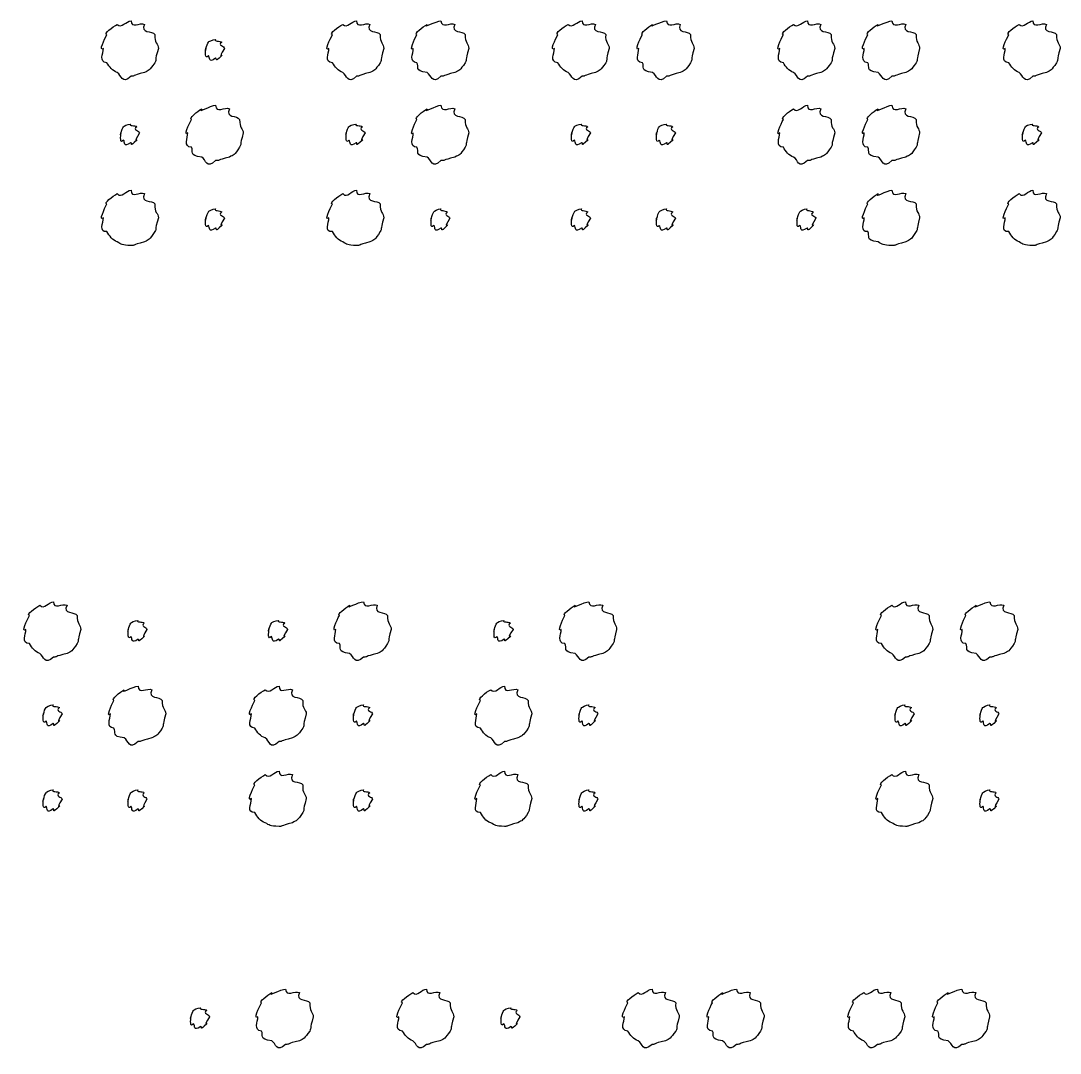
# Model space of a CAD drawing. Header units: millimetres. Extents: x 32 to 178, y 41 to 266.
# Drawn here: x 82.16 to 94.98, y 253.46 to 266.21 of the extents above; entities that cross this region are included whole.
import ezdxf

# ---------------------------------------------------------------- set-up
doc = ezdxf.new("R2010")
doc.units = ezdxf.units.MM
doc.layers.get('0').update_dxf_attribs({"linetype": 'CONTINUOUS'})

msp = doc.modelspace()

# ---------------------------------------------------------------- linework, layer by layer
at = {"color": 0}
for p, q in [((83.5187, 266.207), (83.5187, 266.207)), ((86.3011, 266.207), (86.3011, 266.207)), ((87.3428, 266.207), (87.3428, 266.207)), ((89.0834, 266.207), (89.0834, 266.207)), ((90.1252, 266.207), (90.1252, 266.207)), ((91.8655, 266.207), (91.8655, 266.207)), ((92.9072, 266.207), (92.9072, 266.207)), ((94.6478, 266.207), (94.6478, 266.207)), ((84.5605, 265.975), (84.5605, 265.975)), ((84.5605, 265.165), (84.5605, 265.165)), ((87.3428, 265.165), (87.3428, 265.165)), ((91.8655, 265.165), (91.8655, 265.165)), ((92.9072, 265.165), (92.9072, 265.165)), ((83.5131, 264.933), (83.5131, 264.933)), ((86.2954, 264.933), (86.2954, 264.933)), ((89.0778, 264.933), (89.0778, 264.933)), ((90.1252, 264.933), (90.1252, 264.933)), ((94.6422, 264.933), (94.6422, 264.933)), ((83.5187, 264.118), (83.5187, 264.118)), ((86.3011, 264.118), (86.3011, 264.118)), ((92.9072, 264.118), (92.9072, 264.118)), ((94.6478, 264.118), (94.6478, 264.118)), ((84.5605, 263.886), (84.5605, 263.886)), ((87.3428, 263.886), (87.3428, 263.886)), ((89.0778, 263.886), (89.0778, 263.886)), ((90.1252, 263.886), (90.1252, 263.886)), ((91.8602, 263.886), (91.8602, 263.886)), ((82.5623, 259.037), (82.5623, 259.037)), ((86.3865, 259.037), (86.3865, 259.037)), ((89.1688, 259.037), (89.1688, 259.037)), ((93.0755, 259.037), (93.0755, 259.037)), ((94.1172, 259.037), (94.1172, 259.037)), ((83.6041, 258.805), (83.6041, 258.805)), ((85.3391, 258.805), (85.3391, 258.805)), ((88.1214, 258.805), (88.1214, 258.805)), ((83.6041, 257.995), (83.6041, 257.995)), ((85.3447, 257.995), (85.3447, 257.995)), ((88.1271, 257.995), (88.1271, 257.995)), ((82.5571, 257.763), (82.5571, 257.763)), ((86.3865, 257.763), (86.3865, 257.763)), ((89.1688, 257.763), (89.1688, 257.763)), ((93.0698, 257.763), (93.0698, 257.763)), ((94.1172, 257.763), (94.1172, 257.763)), ((85.3447, 256.947), (85.3447, 256.947)), ((88.1271, 256.947), (88.1271, 256.947)), ((93.0755, 256.947), (93.0755, 256.947)), ((82.5571, 256.716), (82.5571, 256.716)), ((83.6041, 256.716), (83.6041, 256.716)), ((86.3865, 256.716), (86.3865, 256.716)), ((89.1688, 256.716), (89.1688, 256.716)), ((94.1172, 256.716), (94.1172, 256.716)), ((85.4244, 254.256), (85.4244, 254.256)), ((87.165, 254.256), (87.165, 254.256)), ((89.9474, 254.256), (89.9474, 254.256)), ((90.9891, 254.256), (90.9891, 254.256)), ((92.7294, 254.256), (92.7294, 254.256)), ((93.7715, 254.256), (93.7715, 254.256)), ((84.3774, 254.025), (84.3774, 254.025)), ((88.2068, 254.025), (88.2068, 254.025))]:
    msp.add_line(p, q, dxfattribs=at)
for points in [[(83.221, 266.036), (83.173, 266.047), (83.2926, 266.132), (83.348, 266.163)], [(83.348, 266.163), (83.4002, 266.105), (83.4595, 266.207), (83.5187, 266.207)], [(83.5187, 266.207), (83.5145, 266.105), (83.6291, 266.192), (83.6842, 266.163)], [(83.6842, 266.163), (83.6249, 266.047), (83.7805, 266.091), (83.8108, 266.036)], [(86.0033, 266.036), (85.955, 266.047), (86.075, 266.132), (86.13, 266.163)], [(86.13, 266.163), (86.1826, 266.105), (86.2418, 266.207), (86.3011, 266.207)], [(86.3011, 266.207), (86.2969, 266.105), (86.4112, 266.192), (86.4665, 266.163)], [(86.4665, 266.163), (86.4073, 266.047), (86.5628, 266.091), (86.5932, 266.036)], [(87.0451, 266.036), (87.0066, 266.047), (87.1195, 266.132), (87.1721, 266.163)], [(87.1721, 266.163), (87.1128, 266.105), (87.2836, 266.207), (87.3428, 266.207)], [(87.3428, 266.207), (87.3485, 266.105), (87.4586, 266.192), (87.5136, 266.163)], [(87.5136, 266.163), (87.4586, 266.047), (87.6102, 266.091), (87.6406, 266.036)], [(88.7857, 266.036), (88.7374, 266.047), (88.8573, 266.132), (88.9123, 266.163)], [(88.9123, 266.163), (88.9649, 266.105), (89.0242, 266.207), (89.0834, 266.207)], [(89.0834, 266.207), (89.0792, 266.105), (89.1935, 266.192), (89.2485, 266.163)], [(89.2485, 266.163), (89.1893, 266.047), (89.3452, 266.091), (89.3755, 266.036)], [(89.8275, 266.036), (89.789, 266.047), (89.9019, 266.132), (89.9541, 266.163)], [(89.9541, 266.163), (89.8948, 266.105), (90.0659, 266.207), (90.1252, 266.207)], [(90.1252, 266.207), (90.1305, 266.105), (90.2409, 266.192), (90.2959, 266.163)], [(90.2959, 266.163), (90.2409, 266.047), (90.3923, 266.091), (90.4226, 266.036)], [(91.5681, 266.036), (91.5197, 266.047), (91.6397, 266.132), (91.6947, 266.163)], [(91.6947, 266.163), (91.7469, 266.105), (91.8062, 266.207), (91.8655, 266.207)], [(91.8655, 266.207), (91.8616, 266.105), (91.9759, 266.192), (92.0309, 266.163)], [(92.0309, 266.163), (91.9716, 266.047), (92.1272, 266.091), (92.1576, 266.036)], [(92.6098, 266.036), (92.571, 266.047), (92.6842, 266.132), (92.7365, 266.163)], [(92.7365, 266.163), (92.6772, 266.105), (92.8479, 266.207), (92.9072, 266.207)], [(92.9072, 266.207), (92.9128, 266.105), (93.0233, 266.192), (93.0783, 266.163)], [(93.0783, 266.163), (93.0233, 266.047), (93.1746, 266.091), (93.2049, 266.036)], [(94.3501, 266.036), (94.3021, 266.047), (94.4217, 266.132), (94.4771, 266.163)], [(94.4771, 266.163), (94.5293, 266.105), (94.5885, 266.207), (94.6478, 266.207)], [(94.6478, 266.207), (94.6436, 266.105), (94.7579, 266.192), (94.8133, 266.163)], [(94.8133, 266.163), (94.754, 266.047), (94.9096, 266.091), (94.9399, 266.036)], [(83.1769, 265.865), (83.1137, 265.818), (83.1906, 265.981), (83.221, 266.036)], [(83.8108, 266.036), (83.8013, 265.937), (83.8549, 265.923), (83.8549, 265.865)], [(85.9592, 265.865), (85.8957, 265.818), (85.973, 265.981), (86.0033, 266.036)], [(86.5932, 266.036), (86.5837, 265.937), (86.6373, 265.923), (86.6373, 265.865)], [(87.001, 265.865), (86.9431, 265.818), (87.0148, 265.981), (87.0451, 266.036)], [(87.6406, 266.036), (87.6349, 265.937), (87.6847, 265.923), (87.6847, 265.865)], [(88.7416, 265.865), (88.6781, 265.818), (88.7554, 265.981), (88.7857, 266.036)], [(89.3755, 266.036), (89.3657, 265.937), (89.4196, 265.923), (89.4196, 265.865)], [(89.7834, 265.865), (89.7255, 265.818), (89.7971, 265.981), (89.8275, 266.036)], [(90.4226, 266.036), (90.4173, 265.937), (90.4667, 265.923), (90.4667, 265.865)], [(91.524, 265.865), (91.4605, 265.818), (91.5377, 265.981), (91.5681, 266.036)], [(92.1576, 266.036), (92.148, 265.937), (92.2017, 265.923), (92.2017, 265.865)], [(92.5657, 265.865), (92.5079, 265.818), (92.5795, 265.981), (92.6098, 266.036)], [(93.2049, 266.036), (93.1997, 265.937), (93.249, 265.923), (93.249, 265.865)], [(94.306, 265.865), (94.2428, 265.818), (94.3197, 265.981), (94.3501, 266.036)], [(94.9399, 266.036), (94.9304, 265.937), (94.984, 265.923), (94.984, 265.865)], [(84.4391, 265.865), (84.4254, 265.789), (84.4504, 265.92), (84.4723, 265.942)], [(84.4723, 265.942), (84.4695, 265.95), (84.5234, 265.975), (84.5605, 265.975)], [(84.5605, 265.975), (84.5358, 265.95), (84.6155, 265.964), (84.6377, 265.942)], [(84.6377, 265.942), (84.5799, 265.906), (84.6709, 265.894), (84.6709, 265.865)], [(83.221, 265.689), (83.1137, 265.697), (83.1769, 265.801), (83.1769, 265.865)], [(83.8549, 265.865), (83.8013, 265.697), (83.8398, 265.744), (83.8108, 265.689)], [(84.4723, 265.777), (84.4254, 265.723), (84.4391, 265.828), (84.4391, 265.865)], [(84.5605, 265.744), (84.4695, 265.679), (84.4945, 265.755), (84.4723, 265.777)], [(84.6377, 265.777), (84.5358, 265.679), (84.5894, 265.744), (84.5605, 265.744)], [(84.6709, 265.865), (84.5799, 265.723), (84.6596, 265.799), (84.6377, 265.777)], [(86.0033, 265.689), (85.8957, 265.697), (85.9592, 265.801), (85.9592, 265.865)], [(86.6373, 265.865), (86.5837, 265.697), (86.6221, 265.744), (86.5932, 265.689)], [(87.0451, 265.689), (86.9431, 265.697), (87.001, 265.801), (87.001, 265.865)], [(87.6847, 265.865), (87.6349, 265.697), (87.6695, 265.744), (87.6406, 265.689)], [(88.7857, 265.689), (88.6781, 265.697), (88.7416, 265.801), (88.7416, 265.865)], [(89.4196, 265.865), (89.3657, 265.697), (89.4045, 265.744), (89.3755, 265.689)], [(89.8275, 265.689), (89.7255, 265.697), (89.7834, 265.801), (89.7834, 265.865)], [(90.4667, 265.865), (90.4173, 265.697), (90.4515, 265.744), (90.4226, 265.689)], [(91.5681, 265.689), (91.4605, 265.697), (91.524, 265.801), (91.524, 265.865)], [(92.2017, 265.865), (92.148, 265.697), (92.1865, 265.744), (92.1576, 265.689)], [(92.6098, 265.689), (92.5079, 265.697), (92.5657, 265.801), (92.5657, 265.865)], [(93.249, 265.865), (93.1997, 265.697), (93.2339, 265.744), (93.2049, 265.689)], [(94.3501, 265.689), (94.2428, 265.697), (94.306, 265.801), (94.306, 265.865)], [(94.984, 265.865), (94.9304, 265.697), (94.9688, 265.744), (94.9399, 265.689)], [(83.348, 265.567), (83.2901, 265.591), (83.2499, 265.636), (83.221, 265.689)], [(83.8108, 265.689), (83.742, 265.591), (83.7392, 265.596), (83.6842, 265.567)], [(86.13, 265.567), (86.0721, 265.591), (86.0323, 265.636), (86.0033, 265.689)], [(86.5932, 265.689), (86.5244, 265.591), (86.5216, 265.596), (86.4665, 265.567)], [(87.1721, 265.567), (87.0066, 265.591), (87.0783, 265.636), (87.0451, 265.689)], [(87.6406, 265.689), (87.5757, 265.591), (87.569, 265.596), (87.5136, 265.567)], [(88.9123, 265.567), (88.8545, 265.591), (88.8146, 265.636), (88.7857, 265.689)], [(89.3755, 265.689), (89.3064, 265.591), (89.3039, 265.596), (89.2485, 265.567)], [(89.9541, 265.567), (89.789, 265.591), (89.8606, 265.636), (89.8275, 265.689)], [(90.4226, 265.689), (90.358, 265.591), (90.351, 265.596), (90.2959, 265.567)], [(91.6947, 265.567), (91.6368, 265.591), (91.597, 265.636), (91.5681, 265.689)], [(92.1576, 265.689), (92.0888, 265.591), (92.0859, 265.596), (92.0309, 265.567)], [(92.7365, 265.567), (92.571, 265.591), (92.6426, 265.636), (92.6098, 265.689)], [(93.2049, 265.689), (93.1404, 265.591), (93.1333, 265.596), (93.0783, 265.567)], [(94.4771, 265.567), (94.4192, 265.591), (94.379, 265.636), (94.3501, 265.689)], [(94.9399, 265.689), (94.8711, 265.591), (94.8683, 265.596), (94.8133, 265.567)], [(83.5187, 265.523), (83.4002, 265.414), (83.403, 265.537), (83.348, 265.567)], [(83.6842, 265.567), (83.5145, 265.532), (83.5738, 265.523), (83.5187, 265.523)], [(86.3011, 265.523), (86.1826, 265.414), (86.1854, 265.537), (86.13, 265.567)], [(86.4665, 265.567), (86.2969, 265.532), (86.3561, 265.523), (86.3011, 265.523)], [(87.3428, 265.523), (87.23, 265.414), (87.2271, 265.537), (87.1721, 265.567)], [(87.5136, 265.567), (87.3485, 265.532), (87.4007, 265.523), (87.3428, 265.523)], [(89.0834, 265.523), (88.9649, 265.414), (88.9674, 265.537), (88.9123, 265.567)], [(89.2485, 265.567), (89.0792, 265.532), (89.1385, 265.523), (89.0834, 265.523)], [(90.1252, 265.523), (90.012, 265.414), (90.0095, 265.537), (89.9541, 265.567)], [(90.2959, 265.567), (90.1305, 265.532), (90.1831, 265.523), (90.1252, 265.523)], [(91.8655, 265.523), (91.7469, 265.414), (91.7497, 265.537), (91.6947, 265.567)], [(92.0309, 265.567), (91.8616, 265.532), (91.9208, 265.523), (91.8655, 265.523)], [(92.9072, 265.523), (92.7943, 265.414), (92.7915, 265.537), (92.7365, 265.567)], [(93.0783, 265.567), (92.9128, 265.532), (92.9651, 265.523), (92.9072, 265.523)], [(94.6478, 265.523), (94.5293, 265.414), (94.5321, 265.537), (94.4771, 265.567)], [(94.8133, 265.567), (94.6436, 265.532), (94.7028, 265.523), (94.6478, 265.523)], [(84.3897, 265.121), (84.3305, 265.057), (84.5012, 265.165), (84.5605, 265.165)], [(84.5605, 265.165), (84.5661, 265.057), (84.6762, 265.15), (84.7316, 265.121)], [(87.1721, 265.121), (87.1128, 265.057), (87.2836, 265.165), (87.3428, 265.165)], [(87.3428, 265.165), (87.3485, 265.057), (87.4586, 265.15), (87.5136, 265.121)], [(91.6947, 265.121), (91.7469, 265.057), (91.8062, 265.165), (91.8655, 265.165)], [(91.8655, 265.165), (91.8616, 265.057), (91.9759, 265.15), (92.0309, 265.121)], [(92.7365, 265.121), (92.6772, 265.057), (92.8479, 265.165), (92.9072, 265.165)], [(92.9072, 265.165), (92.9128, 265.057), (93.0233, 265.15), (93.0783, 265.121)], [(84.2627, 264.988), (84.2243, 265), (84.3372, 265.091), (84.3897, 265.121)], [(84.7316, 265.121), (84.6762, 265), (84.8279, 265.047), (84.8582, 264.988)], [(87.0451, 264.988), (87.0066, 265), (87.1195, 265.091), (87.1721, 265.121)], [(87.5136, 265.121), (87.4586, 265), (87.6102, 265.047), (87.6406, 264.988)], [(91.5681, 264.988), (91.5197, 265), (91.6397, 265.091), (91.6947, 265.121)], [(92.0309, 265.121), (91.9716, 265), (92.1272, 265.047), (92.1576, 264.988)], [(92.6098, 264.988), (92.571, 265), (92.6842, 265.091), (92.7365, 265.121)], [(93.0783, 265.121), (93.0233, 265), (93.1746, 265.047), (93.2049, 264.988)], [(83.3921, 264.823), (83.3755, 264.742), (83.403, 264.878), (83.4249, 264.9)], [(83.4249, 264.9), (83.4196, 264.903), (83.476, 264.933), (83.5131, 264.933)], [(83.5131, 264.933), (83.4856, 264.903), (83.5685, 264.922), (83.5903, 264.9)], [(83.5903, 264.9), (83.5297, 264.859), (83.6235, 264.852), (83.6235, 264.823)], [(84.2186, 264.823), (84.1608, 264.768), (84.2328, 264.933), (84.2627, 264.988)], [(84.8582, 264.988), (84.8526, 264.885), (84.9023, 264.878), (84.9023, 264.823)], [(86.1741, 264.823), (86.1579, 264.742), (86.1854, 264.878), (86.2072, 264.9)], [(86.2072, 264.9), (86.202, 264.903), (86.2584, 264.933), (86.2954, 264.933)], [(86.2954, 264.933), (86.2679, 264.903), (86.3505, 264.922), (86.3727, 264.9)], [(86.3727, 264.9), (86.312, 264.859), (86.4059, 264.852), (86.4059, 264.823)], [(87.001, 264.823), (86.9431, 264.768), (87.0148, 264.933), (87.0451, 264.988)], [(87.6406, 264.988), (87.6349, 264.885), (87.6847, 264.878), (87.6847, 264.823)], [(88.9564, 264.823), (88.9399, 264.742), (88.9674, 264.878), (88.9896, 264.9)], [(88.9896, 264.9), (88.984, 264.903), (89.0404, 264.933), (89.0778, 264.933)], [(89.0778, 264.933), (89.0503, 264.903), (89.1328, 264.922), (89.1551, 264.9)], [(89.1551, 264.9), (89.0944, 264.859), (89.1879, 264.852), (89.1879, 264.823)], [(90.0038, 264.823), (89.9901, 264.742), (90.0148, 264.878), (90.037, 264.9)], [(90.037, 264.9), (90.0342, 264.903), (90.0878, 264.933), (90.1252, 264.933)], [(90.1252, 264.933), (90.1001, 264.903), (90.1802, 264.922), (90.2021, 264.9)], [(90.2021, 264.9), (90.1442, 264.859), (90.2353, 264.852), (90.2353, 264.823)], [(91.524, 264.823), (91.4605, 264.768), (91.5377, 264.933), (91.5681, 264.988)], [(92.1576, 264.988), (92.148, 264.885), (92.2017, 264.878), (92.2017, 264.823)], [(92.5657, 264.823), (92.5079, 264.768), (92.5795, 264.933), (92.6098, 264.988)], [(93.2049, 264.988), (93.1997, 264.885), (93.249, 264.878), (93.249, 264.823)], [(94.5212, 264.823), (94.5046, 264.742), (94.5321, 264.878), (94.554, 264.9)], [(94.554, 264.9), (94.5487, 264.903), (94.6051, 264.933), (94.6422, 264.933)], [(94.6422, 264.933), (94.6146, 264.903), (94.6975, 264.922), (94.7194, 264.9)], [(94.7194, 264.9), (94.6587, 264.859), (94.7526, 264.852), (94.7526, 264.823)], [(83.4249, 264.735), (83.3755, 264.676), (83.3921, 264.786), (83.3921, 264.823)], [(83.6235, 264.823), (83.5297, 264.676), (83.6126, 264.757), (83.5903, 264.735)], [(84.2627, 264.647), (84.1608, 264.65), (84.2186, 264.76), (84.2186, 264.823)], [(84.9023, 264.823), (84.8526, 264.65), (84.8872, 264.702), (84.8582, 264.647)], [(86.2072, 264.735), (86.1579, 264.676), (86.1741, 264.786), (86.1741, 264.823)], [(86.4059, 264.823), (86.312, 264.676), (86.3946, 264.757), (86.3727, 264.735)], [(87.0451, 264.647), (86.9431, 264.65), (87.001, 264.76), (87.001, 264.823)], [(87.6847, 264.823), (87.6349, 264.65), (87.6695, 264.702), (87.6406, 264.647)], [(88.9896, 264.735), (88.9399, 264.676), (88.9564, 264.786), (88.9564, 264.823)], [(89.1879, 264.823), (89.0944, 264.676), (89.1769, 264.757), (89.1551, 264.735)], [(90.037, 264.735), (89.9901, 264.676), (90.0038, 264.786), (90.0038, 264.823)], [(90.2353, 264.823), (90.1442, 264.676), (90.2243, 264.757), (90.2021, 264.735)], [(91.5681, 264.647), (91.4605, 264.65), (91.524, 264.76), (91.524, 264.823)], [(92.2017, 264.823), (92.148, 264.65), (92.1865, 264.702), (92.1576, 264.647)], [(92.6098, 264.647), (92.5079, 264.65), (92.5657, 264.76), (92.5657, 264.823)], [(93.249, 264.823), (93.1997, 264.65), (93.2339, 264.702), (93.2049, 264.647)], [(94.554, 264.735), (94.5046, 264.676), (94.5212, 264.786), (94.5212, 264.823)], [(94.7526, 264.823), (94.6587, 264.676), (94.7416, 264.757), (94.7194, 264.735)], [(83.5131, 264.702), (83.4196, 264.632), (83.4471, 264.713), (83.4249, 264.735)], [(83.5903, 264.735), (83.4856, 264.632), (83.5424, 264.702), (83.5131, 264.702)], [(84.3897, 264.525), (84.2243, 264.543), (84.2959, 264.594), (84.2627, 264.647)], [(84.8582, 264.647), (84.7933, 264.543), (84.7866, 264.554), (84.7316, 264.525)], [(86.2954, 264.702), (86.202, 264.632), (86.2295, 264.713), (86.2072, 264.735)], [(86.3727, 264.735), (86.2679, 264.632), (86.3244, 264.702), (86.2954, 264.702)], [(87.1721, 264.525), (87.0066, 264.543), (87.0783, 264.594), (87.0451, 264.647)], [(87.6406, 264.647), (87.5757, 264.543), (87.569, 264.554), (87.5136, 264.525)], [(89.0778, 264.702), (88.984, 264.632), (89.0115, 264.713), (88.9896, 264.735)], [(89.1551, 264.735), (89.0503, 264.632), (89.1067, 264.702), (89.0778, 264.702)], [(90.1252, 264.702), (90.0342, 264.632), (90.0589, 264.713), (90.037, 264.735)], [(90.2021, 264.735), (90.1001, 264.632), (90.1541, 264.702), (90.1252, 264.702)], [(91.6947, 264.525), (91.6368, 264.543), (91.597, 264.594), (91.5681, 264.647)], [(92.1576, 264.647), (92.0888, 264.543), (92.0859, 264.554), (92.0309, 264.525)], [(92.7365, 264.525), (92.571, 264.543), (92.6426, 264.594), (92.6098, 264.647)], [(93.2049, 264.647), (93.1404, 264.543), (93.1333, 264.554), (93.0783, 264.525)], [(94.6422, 264.702), (94.5487, 264.632), (94.5762, 264.713), (94.554, 264.735)], [(94.7194, 264.735), (94.6146, 264.632), (94.6711, 264.702), (94.6422, 264.702)], [(84.5605, 264.481), (84.4476, 264.367), (84.4448, 264.495), (84.3897, 264.525)], [(84.7316, 264.525), (84.5661, 264.484), (84.6183, 264.481), (84.5605, 264.481)], [(87.3428, 264.481), (87.23, 264.367), (87.2271, 264.495), (87.1721, 264.525)], [(87.5136, 264.525), (87.3485, 264.484), (87.4007, 264.481), (87.3428, 264.481)], [(91.8655, 264.481), (91.7469, 264.367), (91.7497, 264.495), (91.6947, 264.525)], [(92.0309, 264.525), (91.8616, 264.484), (91.9208, 264.481), (91.8655, 264.481)], [(92.9072, 264.481), (92.7943, 264.367), (92.7915, 264.495), (92.7365, 264.525)], [(93.0783, 264.525), (92.9128, 264.484), (92.9651, 264.481), (92.9072, 264.481)], [(83.348, 264.074), (83.4002, 264.007), (83.4595, 264.118), (83.5187, 264.118)], [(83.5187, 264.118), (83.5145, 264.007), (83.6291, 264.103), (83.6842, 264.074)], [(86.13, 264.074), (86.1826, 264.007), (86.2418, 264.118), (86.3011, 264.118)], [(86.3011, 264.118), (86.2969, 264.007), (86.4112, 264.103), (86.4665, 264.074)], [(92.7365, 264.074), (92.6772, 264.007), (92.8479, 264.118), (92.9072, 264.118)], [(92.9072, 264.118), (92.9128, 264.007), (93.0233, 264.103), (93.0783, 264.074)], [(94.4771, 264.074), (94.5293, 264.007), (94.5885, 264.118), (94.6478, 264.118)], [(94.6478, 264.118), (94.6436, 264.007), (94.7579, 264.103), (94.8133, 264.074)], [(83.221, 263.947), (83.173, 263.948), (83.2926, 264.043), (83.348, 264.074)], [(83.6842, 264.074), (83.6249, 263.948), (83.7805, 264.002), (83.8108, 263.947)], [(86.0033, 263.947), (85.955, 263.948), (86.075, 264.043), (86.13, 264.074)], [(86.4665, 264.074), (86.4073, 263.948), (86.5628, 264.002), (86.5932, 263.947)], [(92.6098, 263.947), (92.571, 263.948), (92.6842, 264.043), (92.7365, 264.074)], [(93.0783, 264.074), (93.0233, 263.948), (93.1746, 264.002), (93.2049, 263.947)], [(94.3501, 263.947), (94.3021, 263.948), (94.4217, 264.043), (94.4771, 264.074)], [(94.8133, 264.074), (94.754, 263.948), (94.9096, 264.002), (94.9399, 263.947)], [(83.1769, 263.776), (83.1137, 263.721), (83.1906, 263.892), (83.221, 263.947)], [(83.8108, 263.947), (83.8013, 263.838), (83.8549, 263.834), (83.8549, 263.776)], [(84.4391, 263.77), (84.4254, 263.688), (84.4504, 263.826), (84.4723, 263.847)], [(84.4723, 263.847), (84.4695, 263.853), (84.5234, 263.886), (84.5605, 263.886)], [(84.5605, 263.886), (84.5358, 263.853), (84.6155, 263.872), (84.6377, 263.847)], [(84.6377, 263.847), (84.5799, 263.805), (84.6709, 263.799), (84.6709, 263.77)], [(85.9592, 263.776), (85.8957, 263.721), (85.973, 263.892), (86.0033, 263.947)], [(86.5932, 263.947), (86.5837, 263.838), (86.6373, 263.834), (86.6373, 263.776)], [(87.2215, 263.77), (87.2077, 263.688), (87.2324, 263.826), (87.2546, 263.847)], [(87.2546, 263.847), (87.2518, 263.853), (87.3054, 263.886), (87.3428, 263.886)], [(87.3428, 263.886), (87.3181, 263.853), (87.3979, 263.872), (87.4201, 263.847)], [(87.4201, 263.847), (87.3622, 263.805), (87.4529, 263.799), (87.4529, 263.77)], [(88.9564, 263.77), (88.9399, 263.688), (88.9674, 263.826), (88.9896, 263.847)], [(88.9896, 263.847), (88.984, 263.853), (89.0404, 263.886), (89.0778, 263.886)], [(89.0778, 263.886), (89.0503, 263.853), (89.1328, 263.872), (89.1551, 263.847)], [(89.1551, 263.847), (89.0944, 263.805), (89.1879, 263.799), (89.1879, 263.77)], [(90.0038, 263.77), (89.9901, 263.688), (90.0148, 263.826), (90.037, 263.847)], [(90.037, 263.847), (90.0342, 263.853), (90.0878, 263.886), (90.1252, 263.886)], [(90.1252, 263.886), (90.1001, 263.853), (90.1802, 263.872), (90.2021, 263.847)], [(90.2021, 263.847), (90.1442, 263.805), (90.2353, 263.799), (90.2353, 263.77)], [(91.7388, 263.77), (91.7222, 263.688), (91.7497, 263.826), (91.772, 263.847)], [(91.772, 263.847), (91.7663, 263.853), (91.8228, 263.886), (91.8602, 263.886)], [(91.8602, 263.886), (91.8326, 263.853), (91.9152, 263.872), (91.9371, 263.847)], [(91.9371, 263.847), (91.8767, 263.805), (91.9702, 263.799), (91.9702, 263.77)], [(92.5657, 263.776), (92.5079, 263.721), (92.5795, 263.892), (92.6098, 263.947)], [(93.2049, 263.947), (93.1997, 263.838), (93.249, 263.834), (93.249, 263.776)], [(94.306, 263.776), (94.2428, 263.721), (94.3197, 263.892), (94.3501, 263.947)], [(94.9399, 263.947), (94.9304, 263.838), (94.984, 263.834), (94.984, 263.776)], [(83.221, 263.605), (83.1137, 263.599), (83.1769, 263.712), (83.1769, 263.776)], [(83.8549, 263.776), (83.8013, 263.599), (83.8398, 263.656), (83.8108, 263.605)], [(84.4723, 263.682), (84.4254, 263.624), (84.4391, 263.737), (84.4391, 263.77)], [(84.6709, 263.77), (84.5799, 263.624), (84.6596, 263.707), (84.6377, 263.682)], [(86.0033, 263.605), (85.8957, 263.599), (85.9592, 263.712), (85.9592, 263.776)], [(86.6373, 263.776), (86.5837, 263.599), (86.6221, 263.656), (86.5932, 263.605)], [(87.2546, 263.682), (87.2077, 263.624), (87.2215, 263.737), (87.2215, 263.77)], [(87.4529, 263.77), (87.3622, 263.624), (87.442, 263.707), (87.4201, 263.682)], [(88.9896, 263.682), (88.9399, 263.624), (88.9564, 263.737), (88.9564, 263.77)], [(89.1879, 263.77), (89.0944, 263.624), (89.1769, 263.707), (89.1551, 263.682)], [(90.037, 263.682), (89.9901, 263.624), (90.0038, 263.737), (90.0038, 263.77)], [(90.2353, 263.77), (90.1442, 263.624), (90.2243, 263.707), (90.2021, 263.682)], [(91.772, 263.682), (91.7222, 263.624), (91.7388, 263.737), (91.7388, 263.77)], [(91.9702, 263.77), (91.8767, 263.624), (91.9593, 263.707), (91.9371, 263.682)], [(92.6098, 263.605), (92.5079, 263.599), (92.5657, 263.712), (92.5657, 263.776)], [(93.249, 263.776), (93.1997, 263.599), (93.2339, 263.656), (93.2049, 263.605)], [(94.3501, 263.605), (94.2428, 263.599), (94.306, 263.712), (94.306, 263.776)], [(94.984, 263.776), (94.9304, 263.599), (94.9688, 263.656), (94.9399, 263.605)], [(83.348, 263.478), (83.2901, 263.496), (83.2499, 263.553), (83.221, 263.605)], [(83.8108, 263.605), (83.742, 263.496), (83.7392, 263.511), (83.6842, 263.478)], [(84.5605, 263.649), (84.4695, 263.577), (84.4945, 263.66), (84.4723, 263.682)], [(84.6377, 263.682), (84.5358, 263.577), (84.5894, 263.649), (84.5605, 263.649)], [(86.13, 263.478), (86.0721, 263.496), (86.0323, 263.553), (86.0033, 263.605)], [(86.5932, 263.605), (86.5244, 263.496), (86.5216, 263.511), (86.4665, 263.478)], [(87.3428, 263.649), (87.2518, 263.577), (87.2765, 263.66), (87.2546, 263.682)], [(87.4201, 263.682), (87.3181, 263.577), (87.3718, 263.649), (87.3428, 263.649)], [(89.0778, 263.649), (88.984, 263.577), (89.0115, 263.66), (88.9896, 263.682)], [(89.1551, 263.682), (89.0503, 263.577), (89.1067, 263.649), (89.0778, 263.649)], [(90.1252, 263.649), (90.0342, 263.577), (90.0589, 263.66), (90.037, 263.682)], [(90.2021, 263.682), (90.1001, 263.577), (90.1541, 263.649), (90.1252, 263.649)], [(91.8602, 263.649), (91.7663, 263.577), (91.7938, 263.66), (91.772, 263.682)], [(91.9371, 263.682), (91.8326, 263.577), (91.8891, 263.649), (91.8602, 263.649)], [(92.7365, 263.478), (92.571, 263.496), (92.6426, 263.553), (92.6098, 263.605)], [(93.2049, 263.605), (93.1404, 263.496), (93.1333, 263.511), (93.0783, 263.478)], [(94.4771, 263.478), (94.4192, 263.496), (94.379, 263.553), (94.3501, 263.605)], [(94.9399, 263.605), (94.8711, 263.496), (94.8683, 263.511), (94.8133, 263.478)], [(83.5187, 263.434), (83.4002, 263.434), (83.403, 263.448), (83.348, 263.478)], [(83.6842, 263.478), (83.5145, 263.434), (83.5738, 263.434), (83.5187, 263.434)], [(86.3011, 263.434), (86.1826, 263.434), (86.1854, 263.448), (86.13, 263.478)], [(86.4665, 263.478), (86.2969, 263.434), (86.3561, 263.434), (86.3011, 263.434)], [(92.9072, 263.434), (92.7943, 263.434), (92.7915, 263.448), (92.7365, 263.478)], [(93.0783, 263.478), (92.9128, 263.434), (92.9651, 263.434), (92.9072, 263.434)], [(94.6478, 263.434), (94.5293, 263.434), (94.5321, 263.448), (94.4771, 263.478)], [(94.8133, 263.478), (94.6436, 263.434), (94.7028, 263.434), (94.6478, 263.434)], [(82.2646, 258.866), (82.2166, 258.877), (82.3366, 258.962), (82.3916, 258.993)], [(82.3916, 258.993), (82.4438, 258.935), (82.5031, 259.037), (82.5623, 259.037)], [(82.5623, 259.037), (82.5581, 258.935), (82.6728, 259.021), (82.7278, 258.993)], [(82.7278, 258.993), (82.6685, 258.877), (82.8241, 258.921), (82.8544, 258.866)], [(86.0887, 258.866), (86.0503, 258.877), (86.1632, 258.962), (86.2157, 258.993)], [(86.2157, 258.993), (86.1565, 258.935), (86.3272, 259.037), (86.3865, 259.037)], [(86.3865, 259.037), (86.3921, 258.935), (86.5022, 259.021), (86.5572, 258.993)], [(86.5572, 258.993), (86.5022, 258.877), (86.6539, 258.921), (86.6842, 258.866)], [(88.8711, 258.866), (88.8326, 258.877), (88.9455, 258.962), (88.9977, 258.993)], [(88.9977, 258.993), (88.9385, 258.935), (89.1095, 259.037), (89.1688, 259.037)], [(89.1688, 259.037), (89.1741, 258.935), (89.2845, 259.021), (89.3396, 258.993)], [(89.3396, 258.993), (89.2845, 258.877), (89.4362, 258.921), (89.4662, 258.866)], [(92.7777, 258.866), (92.7294, 258.877), (92.8494, 258.962), (92.9047, 258.993)], [(92.9047, 258.993), (92.9569, 258.935), (93.0162, 259.037), (93.0755, 259.037)], [(93.0755, 259.037), (93.0712, 258.935), (93.1855, 259.021), (93.2409, 258.993)], [(93.2409, 258.993), (93.1817, 258.877), (93.3372, 258.921), (93.3676, 258.866)], [(93.8195, 258.866), (93.781, 258.877), (93.8939, 258.962), (93.9465, 258.993)], [(93.9465, 258.993), (93.8872, 258.935), (94.058, 259.037), (94.1172, 259.037)], [(94.1172, 259.037), (94.1229, 258.935), (94.2329, 259.021), (94.288, 258.993)], [(94.288, 258.993), (94.2329, 258.877), (94.3846, 258.921), (94.415, 258.866)], [(82.2205, 258.695), (82.1574, 258.648), (82.2343, 258.811), (82.2646, 258.866)], [(82.8544, 258.866), (82.8449, 258.767), (82.8985, 258.753), (82.8985, 258.695)], [(86.0446, 258.695), (85.9868, 258.648), (86.0584, 258.811), (86.0887, 258.866)], [(86.6842, 258.866), (86.6786, 258.767), (86.7283, 258.753), (86.7283, 258.695)], [(88.827, 258.695), (88.7691, 258.648), (88.8407, 258.811), (88.8711, 258.866)], [(89.4662, 258.866), (89.4609, 258.767), (89.5103, 258.753), (89.5103, 258.695)], [(92.7336, 258.695), (92.6705, 258.648), (92.7474, 258.811), (92.7777, 258.866)], [(93.3676, 258.866), (93.3581, 258.767), (93.4117, 258.753), (93.4117, 258.695)], [(93.7754, 258.695), (93.7175, 258.648), (93.7892, 258.811), (93.8195, 258.866)], [(94.415, 258.866), (94.4093, 258.767), (94.4591, 258.753), (94.4591, 258.695)], [(83.4831, 258.695), (83.469, 258.619), (83.494, 258.75), (83.5159, 258.772)], [(83.5159, 258.772), (83.5131, 258.781), (83.5671, 258.805), (83.6041, 258.805)], [(83.6041, 258.805), (83.5794, 258.781), (83.6595, 258.794), (83.6814, 258.772)], [(83.6814, 258.772), (83.6235, 258.736), (83.7145, 258.724), (83.7145, 258.695)], [(85.2181, 258.695), (85.2015, 258.619), (85.229, 258.75), (85.2509, 258.772)], [(85.2509, 258.772), (85.2456, 258.781), (85.302, 258.805), (85.3391, 258.805)], [(85.3391, 258.805), (85.3115, 258.781), (85.3944, 258.794), (85.4163, 258.772)], [(85.4163, 258.772), (85.3556, 258.736), (85.4495, 258.724), (85.4495, 258.695)], [(88.0001, 258.695), (87.9835, 258.619), (88.011, 258.75), (88.0332, 258.772)], [(88.0332, 258.772), (88.0276, 258.781), (88.0844, 258.805), (88.1214, 258.805)], [(88.1214, 258.805), (88.0939, 258.781), (88.1765, 258.794), (88.1987, 258.772)], [(88.1987, 258.772), (88.138, 258.736), (88.2315, 258.724), (88.2315, 258.695)], [(82.2646, 258.519), (82.1574, 258.527), (82.2205, 258.632), (82.2205, 258.695)], [(82.8985, 258.695), (82.8449, 258.527), (82.8834, 258.574), (82.8544, 258.519)], [(83.5159, 258.607), (83.469, 258.553), (83.4831, 258.658), (83.4831, 258.695)], [(83.6041, 258.574), (83.5131, 258.509), (83.5381, 258.585), (83.5159, 258.607)], [(83.6814, 258.607), (83.5794, 258.509), (83.633, 258.574), (83.6041, 258.574)], [(83.7145, 258.695), (83.6235, 258.553), (83.7036, 258.629), (83.6814, 258.607)], [(85.2509, 258.607), (85.2015, 258.553), (85.2181, 258.658), (85.2181, 258.695)], [(85.3391, 258.574), (85.2456, 258.509), (85.2731, 258.585), (85.2509, 258.607)], [(85.4163, 258.607), (85.3115, 258.509), (85.368, 258.574), (85.3391, 258.574)], [(85.4495, 258.695), (85.3556, 258.553), (85.4385, 258.629), (85.4163, 258.607)], [(86.0887, 258.519), (85.9868, 258.527), (86.0446, 258.632), (86.0446, 258.695)], [(86.7283, 258.695), (86.6786, 258.527), (86.7131, 258.574), (86.6842, 258.519)], [(88.0332, 258.607), (87.9835, 258.553), (88.0001, 258.658), (88.0001, 258.695)], [(88.1214, 258.574), (88.0276, 258.509), (88.0551, 258.585), (88.0332, 258.607)], [(88.1987, 258.607), (88.0939, 258.509), (88.1503, 258.574), (88.1214, 258.574)], [(88.2315, 258.695), (88.138, 258.553), (88.2206, 258.629), (88.1987, 258.607)], [(88.8711, 258.519), (88.7691, 258.527), (88.827, 258.632), (88.827, 258.695)], [(89.5103, 258.695), (89.4609, 258.527), (89.4955, 258.574), (89.4662, 258.519)], [(92.7777, 258.519), (92.6705, 258.527), (92.7336, 258.632), (92.7336, 258.695)], [(93.4117, 258.695), (93.3581, 258.527), (93.3965, 258.574), (93.3676, 258.519)], [(93.8195, 258.519), (93.7175, 258.527), (93.7754, 258.632), (93.7754, 258.695)], [(94.4591, 258.695), (94.4093, 258.527), (94.4439, 258.574), (94.415, 258.519)], [(82.3916, 258.397), (82.3337, 258.421), (82.2935, 258.466), (82.2646, 258.519)], [(82.8544, 258.519), (82.7857, 258.421), (82.7828, 258.426), (82.7278, 258.397)], [(86.2157, 258.397), (86.0503, 258.421), (86.1219, 258.466), (86.0887, 258.519)], [(86.6842, 258.519), (86.6193, 258.421), (86.6126, 258.426), (86.5572, 258.397)], [(88.9977, 258.397), (88.8326, 258.421), (88.9042, 258.466), (88.8711, 258.519)], [(89.4662, 258.519), (89.4016, 258.421), (89.3946, 258.426), (89.3396, 258.397)], [(92.9047, 258.397), (92.8469, 258.421), (92.8067, 258.466), (92.7777, 258.519)], [(93.3676, 258.519), (93.2988, 258.421), (93.296, 258.426), (93.2409, 258.397)], [(93.9465, 258.397), (93.781, 258.421), (93.8526, 258.466), (93.8195, 258.519)], [(94.415, 258.519), (94.3501, 258.421), (94.3434, 258.426), (94.288, 258.397)], [(82.5623, 258.353), (82.4438, 258.244), (82.4466, 258.367), (82.3916, 258.397)], [(82.7278, 258.397), (82.5581, 258.361), (82.6174, 258.353), (82.5623, 258.353)], [(86.3865, 258.353), (86.2736, 258.244), (86.2707, 258.367), (86.2157, 258.397)], [(86.5572, 258.397), (86.3921, 258.361), (86.4443, 258.353), (86.3865, 258.353)], [(89.1688, 258.353), (89.0556, 258.244), (89.0531, 258.367), (88.9977, 258.397)], [(89.3396, 258.397), (89.1741, 258.361), (89.2267, 258.353), (89.1688, 258.353)], [(93.0755, 258.353), (92.9569, 258.244), (92.9598, 258.367), (92.9047, 258.397)], [(93.2409, 258.397), (93.0712, 258.361), (93.1305, 258.353), (93.0755, 258.353)], [(94.1172, 258.353), (94.0043, 258.244), (94.0015, 258.367), (93.9465, 258.397)], [(94.288, 258.397), (94.1229, 258.361), (94.1751, 258.353), (94.1172, 258.353)], [(83.3067, 257.818), (83.2679, 257.829), (83.3808, 257.92), (83.4334, 257.951)], [(83.4334, 257.951), (83.3741, 257.888), (83.5448, 257.995), (83.6041, 257.995)], [(83.6041, 257.995), (83.6097, 257.888), (83.7198, 257.98), (83.7752, 257.951)], [(83.7752, 257.951), (83.7198, 257.829), (83.8715, 257.876), (83.9018, 257.818)], [(85.047, 257.818), (84.9986, 257.829), (85.1186, 257.92), (85.174, 257.951)], [(85.174, 257.951), (85.2262, 257.888), (85.2854, 257.995), (85.3447, 257.995)], [(85.3447, 257.995), (85.3405, 257.888), (85.4548, 257.98), (85.5102, 257.951)], [(85.5102, 257.951), (85.4509, 257.829), (85.6065, 257.876), (85.6368, 257.818)], [(87.8293, 257.818), (87.781, 257.829), (87.9009, 257.92), (87.956, 257.951)], [(87.956, 257.951), (88.0085, 257.888), (88.0678, 257.995), (88.1271, 257.995)], [(88.1271, 257.995), (88.1228, 257.888), (88.2371, 257.98), (88.2922, 257.951)], [(88.2922, 257.951), (88.2329, 257.829), (88.3888, 257.876), (88.4192, 257.818)], [(83.2626, 257.653), (83.2044, 257.598), (83.2764, 257.763), (83.3067, 257.818)], [(83.9018, 257.818), (83.8962, 257.715), (83.9459, 257.708), (83.9459, 257.653)], [(85.0029, 257.653), (84.9394, 257.598), (85.0166, 257.763), (85.047, 257.818)], [(85.6368, 257.818), (85.6273, 257.715), (85.6809, 257.708), (85.6809, 257.653)], [(87.7852, 257.653), (87.7217, 257.598), (87.799, 257.763), (87.8293, 257.818)], [(88.4192, 257.818), (88.4093, 257.715), (88.4633, 257.708), (88.4633, 257.653)], [(82.4357, 257.653), (82.4191, 257.572), (82.4466, 257.708), (82.4689, 257.73)], [(82.4689, 257.73), (82.4632, 257.733), (82.5197, 257.763), (82.5571, 257.763)], [(82.5571, 257.763), (82.5292, 257.733), (82.6121, 257.753), (82.634, 257.73)], [(82.634, 257.73), (82.5733, 257.689), (82.6671, 257.682), (82.6671, 257.653)], [(86.2651, 257.653), (86.2513, 257.572), (86.2764, 257.708), (86.2983, 257.73)], [(86.2983, 257.73), (86.2954, 257.733), (86.3494, 257.763), (86.3865, 257.763)], [(86.3865, 257.763), (86.3618, 257.733), (86.4415, 257.753), (86.4637, 257.73)], [(86.4637, 257.73), (86.4059, 257.689), (86.4969, 257.682), (86.4969, 257.653)], [(89.0475, 257.653), (89.0337, 257.572), (89.0584, 257.708), (89.0806, 257.73)], [(89.0806, 257.73), (89.0778, 257.733), (89.1314, 257.763), (89.1688, 257.763)], [(89.1688, 257.763), (89.1438, 257.733), (89.2239, 257.753), (89.2457, 257.73)], [(89.2457, 257.73), (89.1879, 257.689), (89.2789, 257.682), (89.2789, 257.653)], [(92.9488, 257.653), (92.9322, 257.572), (92.9598, 257.708), (92.9816, 257.73)], [(92.9816, 257.73), (92.9763, 257.733), (93.0328, 257.763), (93.0698, 257.763)], [(93.0698, 257.763), (93.0423, 257.733), (93.1252, 257.753), (93.1471, 257.73)], [(93.1471, 257.73), (93.0864, 257.689), (93.1803, 257.682), (93.1803, 257.653)], [(93.9959, 257.653), (93.9821, 257.572), (94.0072, 257.708), (94.029, 257.73)], [(94.029, 257.73), (94.0262, 257.733), (94.0802, 257.763), (94.1172, 257.763)], [(94.1172, 257.763), (94.0925, 257.733), (94.1723, 257.753), (94.1945, 257.73)], [(94.1945, 257.73), (94.1366, 257.689), (94.2276, 257.682), (94.2276, 257.653)], [(82.4689, 257.565), (82.4191, 257.506), (82.4357, 257.616), (82.4357, 257.653)], [(82.5571, 257.532), (82.4632, 257.462), (82.4907, 257.543), (82.4689, 257.565)], [(82.634, 257.565), (82.5292, 257.462), (82.586, 257.532), (82.5571, 257.532)], [(82.6671, 257.653), (82.5733, 257.506), (82.6562, 257.587), (82.634, 257.565)], [(83.3067, 257.477), (83.2044, 257.479), (83.2626, 257.59), (83.2626, 257.653)], [(83.9459, 257.653), (83.8962, 257.479), (83.9308, 257.532), (83.9018, 257.477)], [(85.047, 257.477), (84.9394, 257.479), (85.0029, 257.59), (85.0029, 257.653)], [(85.6809, 257.653), (85.6273, 257.479), (85.6657, 257.532), (85.6368, 257.477)], [(86.2983, 257.565), (86.2513, 257.506), (86.2651, 257.616), (86.2651, 257.653)], [(86.3865, 257.532), (86.2954, 257.462), (86.3205, 257.543), (86.2983, 257.565)], [(86.4637, 257.565), (86.3618, 257.462), (86.4154, 257.532), (86.3865, 257.532)], [(86.4969, 257.653), (86.4059, 257.506), (86.4856, 257.587), (86.4637, 257.565)], [(87.8293, 257.477), (87.7217, 257.479), (87.7852, 257.59), (87.7852, 257.653)], [(88.4633, 257.653), (88.4093, 257.479), (88.4481, 257.532), (88.4192, 257.477)], [(89.0806, 257.565), (89.0337, 257.506), (89.0475, 257.616), (89.0475, 257.653)], [(89.1688, 257.532), (89.0778, 257.462), (89.1025, 257.543), (89.0806, 257.565)], [(89.2457, 257.565), (89.1438, 257.462), (89.1977, 257.532), (89.1688, 257.532)], [(89.2789, 257.653), (89.1879, 257.506), (89.2679, 257.587), (89.2457, 257.565)], [(92.9816, 257.565), (92.9322, 257.506), (92.9488, 257.616), (92.9488, 257.653)], [(93.0698, 257.532), (92.9763, 257.462), (93.0039, 257.543), (92.9816, 257.565)], [(93.1471, 257.565), (93.0423, 257.462), (93.0988, 257.532), (93.0698, 257.532)], [(93.1803, 257.653), (93.0864, 257.506), (93.1693, 257.587), (93.1471, 257.565)], [(94.029, 257.565), (93.9821, 257.506), (93.9959, 257.616), (93.9959, 257.653)], [(94.1172, 257.532), (94.0262, 257.462), (94.0513, 257.543), (94.029, 257.565)], [(94.1945, 257.565), (94.0925, 257.462), (94.1462, 257.532), (94.1172, 257.532)], [(94.2276, 257.653), (94.1366, 257.506), (94.2164, 257.587), (94.1945, 257.565)], [(83.4334, 257.356), (83.2679, 257.374), (83.3395, 257.424), (83.3067, 257.477)], [(83.9018, 257.477), (83.8369, 257.374), (83.8302, 257.385), (83.7752, 257.356)], [(85.174, 257.356), (85.1158, 257.374), (85.0759, 257.424), (85.047, 257.477)], [(85.6368, 257.477), (85.568, 257.374), (85.5652, 257.385), (85.5102, 257.356)], [(87.956, 257.356), (87.8981, 257.374), (87.8582, 257.424), (87.8293, 257.477)], [(88.4192, 257.477), (88.35, 257.374), (88.3476, 257.385), (88.2922, 257.356)], [(83.6041, 257.312), (83.4912, 257.197), (83.4884, 257.325), (83.4334, 257.356)], [(83.7752, 257.356), (83.6097, 257.314), (83.662, 257.312), (83.6041, 257.312)], [(85.3447, 257.312), (85.2262, 257.197), (85.229, 257.325), (85.174, 257.356)], [(85.5102, 257.356), (85.3405, 257.314), (85.3997, 257.312), (85.3447, 257.312)], [(88.1271, 257.312), (88.0085, 257.197), (88.011, 257.325), (87.956, 257.356)], [(88.2922, 257.356), (88.1228, 257.314), (88.1821, 257.312), (88.1271, 257.312)], [(85.174, 256.903), (85.2262, 256.837), (85.2854, 256.947), (85.3447, 256.947)], [(85.3447, 256.947), (85.3405, 256.837), (85.4548, 256.933), (85.5102, 256.903)], [(87.956, 256.903), (88.0085, 256.837), (88.0678, 256.947), (88.1271, 256.947)], [(88.1271, 256.947), (88.1228, 256.837), (88.2371, 256.933), (88.2922, 256.903)], [(92.9047, 256.903), (92.9569, 256.837), (93.0162, 256.947), (93.0755, 256.947)], [(93.0755, 256.947), (93.0712, 256.837), (93.1855, 256.933), (93.2409, 256.903)], [(85.047, 256.777), (84.9986, 256.778), (85.1186, 256.873), (85.174, 256.903)], [(85.5102, 256.903), (85.4509, 256.778), (85.6065, 256.832), (85.6368, 256.777)], [(87.8293, 256.777), (87.781, 256.778), (87.9009, 256.873), (87.956, 256.903)], [(88.2922, 256.903), (88.2329, 256.778), (88.3888, 256.832), (88.4192, 256.777)], [(92.7777, 256.777), (92.7294, 256.778), (92.8494, 256.873), (92.9047, 256.903)], [(93.2409, 256.903), (93.1817, 256.778), (93.3372, 256.832), (93.3676, 256.777)], [(82.4357, 256.6), (82.4191, 256.518), (82.4466, 256.655), (82.4689, 256.678)], [(82.4689, 256.678), (82.4632, 256.683), (82.5197, 256.716), (82.5571, 256.716)], [(82.5571, 256.716), (82.5292, 256.683), (82.6121, 256.702), (82.634, 256.678)], [(82.634, 256.678), (82.5733, 256.635), (82.6671, 256.629), (82.6671, 256.6)], [(83.4831, 256.6), (83.469, 256.518), (83.494, 256.655), (83.5159, 256.678)], [(83.5159, 256.678), (83.5131, 256.683), (83.5671, 256.716), (83.6041, 256.716)], [(83.6041, 256.716), (83.5794, 256.683), (83.6595, 256.702), (83.6814, 256.678)], [(83.6814, 256.678), (83.6235, 256.635), (83.7145, 256.629), (83.7145, 256.6)], [(85.0029, 256.606), (84.9394, 256.551), (85.0166, 256.722), (85.047, 256.777)], [(85.6368, 256.777), (85.6273, 256.668), (85.6809, 256.664), (85.6809, 256.606)], [(86.2651, 256.6), (86.2513, 256.518), (86.2764, 256.655), (86.2983, 256.678)], [(86.2983, 256.678), (86.2954, 256.683), (86.3494, 256.716), (86.3865, 256.716)], [(86.3865, 256.716), (86.3618, 256.683), (86.4415, 256.702), (86.4637, 256.678)], [(86.4637, 256.678), (86.4059, 256.635), (86.4969, 256.629), (86.4969, 256.6)], [(87.7852, 256.606), (87.7217, 256.551), (87.799, 256.722), (87.8293, 256.777)], [(88.4192, 256.777), (88.4093, 256.668), (88.4633, 256.664), (88.4633, 256.606)], [(89.0475, 256.6), (89.0337, 256.518), (89.0584, 256.655), (89.0806, 256.678)], [(89.0806, 256.678), (89.0778, 256.683), (89.1314, 256.716), (89.1688, 256.716)], [(89.1688, 256.716), (89.1438, 256.683), (89.2239, 256.702), (89.2457, 256.678)], [(89.2457, 256.678), (89.1879, 256.635), (89.2789, 256.629), (89.2789, 256.6)], [(92.7336, 256.606), (92.6705, 256.551), (92.7474, 256.722), (92.7777, 256.777)], [(93.3676, 256.777), (93.3581, 256.668), (93.4117, 256.664), (93.4117, 256.606)], [(93.9959, 256.6), (93.9821, 256.518), (94.0072, 256.655), (94.029, 256.678)], [(94.029, 256.678), (94.0262, 256.683), (94.0802, 256.716), (94.1172, 256.716)], [(94.1172, 256.716), (94.0925, 256.683), (94.1723, 256.702), (94.1945, 256.678)], [(94.1945, 256.678), (94.1366, 256.635), (94.2276, 256.629), (94.2276, 256.6)], [(82.4689, 256.512), (82.4191, 256.454), (82.4357, 256.567), (82.4357, 256.6)], [(82.6671, 256.6), (82.5733, 256.454), (82.6562, 256.537), (82.634, 256.512)], [(83.5159, 256.512), (83.469, 256.454), (83.4831, 256.567), (83.4831, 256.6)], [(83.7145, 256.6), (83.6235, 256.454), (83.7036, 256.537), (83.6814, 256.512)], [(85.047, 256.435), (84.9394, 256.43), (85.0029, 256.542), (85.0029, 256.606)], [(85.6809, 256.606), (85.6273, 256.43), (85.6657, 256.486), (85.6368, 256.435)], [(86.2983, 256.512), (86.2513, 256.454), (86.2651, 256.567), (86.2651, 256.6)], [(86.4969, 256.6), (86.4059, 256.454), (86.4856, 256.537), (86.4637, 256.512)], [(87.8293, 256.435), (87.7217, 256.43), (87.7852, 256.542), (87.7852, 256.606)], [(88.4633, 256.606), (88.4093, 256.43), (88.4481, 256.486), (88.4192, 256.435)], [(89.0806, 256.512), (89.0337, 256.454), (89.0475, 256.567), (89.0475, 256.6)], [(89.2789, 256.6), (89.1879, 256.454), (89.2679, 256.537), (89.2457, 256.512)], [(92.7777, 256.435), (92.6705, 256.43), (92.7336, 256.542), (92.7336, 256.606)], [(93.4117, 256.606), (93.3581, 256.43), (93.3965, 256.486), (93.3676, 256.435)], [(94.029, 256.512), (93.9821, 256.454), (93.9959, 256.567), (93.9959, 256.6)], [(94.2276, 256.6), (94.1366, 256.454), (94.2164, 256.537), (94.1945, 256.512)], [(82.5571, 256.479), (82.4632, 256.407), (82.4907, 256.49), (82.4689, 256.512)], [(82.634, 256.512), (82.5292, 256.407), (82.586, 256.479), (82.5571, 256.479)], [(83.6041, 256.479), (83.5131, 256.407), (83.5381, 256.49), (83.5159, 256.512)], [(83.6814, 256.512), (83.5794, 256.407), (83.633, 256.479), (83.6041, 256.479)], [(85.174, 256.308), (85.1158, 256.326), (85.0759, 256.383), (85.047, 256.435)], [(85.6368, 256.435), (85.568, 256.326), (85.5652, 256.341), (85.5102, 256.308)], [(86.3865, 256.479), (86.2954, 256.407), (86.3205, 256.49), (86.2983, 256.512)], [(86.4637, 256.512), (86.3618, 256.407), (86.4154, 256.479), (86.3865, 256.479)], [(87.956, 256.308), (87.8981, 256.326), (87.8582, 256.383), (87.8293, 256.435)], [(88.4192, 256.435), (88.35, 256.326), (88.3476, 256.341), (88.2922, 256.308)], [(89.1688, 256.479), (89.0778, 256.407), (89.1025, 256.49), (89.0806, 256.512)], [(89.2457, 256.512), (89.1438, 256.407), (89.1977, 256.479), (89.1688, 256.479)], [(92.9047, 256.308), (92.8469, 256.326), (92.8067, 256.383), (92.7777, 256.435)], [(93.3676, 256.435), (93.2988, 256.326), (93.296, 256.341), (93.2409, 256.308)], [(94.1172, 256.479), (94.0262, 256.407), (94.0513, 256.49), (94.029, 256.512)], [(94.1945, 256.512), (94.0925, 256.407), (94.1462, 256.479), (94.1172, 256.479)], [(85.3447, 256.264), (85.2262, 256.264), (85.229, 256.278), (85.174, 256.308)], [(85.5102, 256.308), (85.3405, 256.264), (85.3997, 256.264), (85.3447, 256.264)], [(88.1271, 256.264), (88.0085, 256.264), (88.011, 256.278), (87.956, 256.308)], [(88.2922, 256.308), (88.1228, 256.264), (88.1821, 256.264), (88.1271, 256.264)], [(93.0755, 256.264), (92.9569, 256.264), (92.9598, 256.278), (92.9047, 256.308)], [(93.2409, 256.308), (93.0712, 256.264), (93.1305, 256.264), (93.0755, 256.264)], [(85.2537, 254.212), (85.1944, 254.155), (85.3652, 254.256), (85.4244, 254.256)], [(85.4244, 254.256), (85.4301, 254.155), (85.5405, 254.241), (85.5955, 254.212)], [(86.9943, 254.212), (87.0465, 254.155), (87.1058, 254.256), (87.165, 254.256)], [(87.165, 254.256), (87.1608, 254.155), (87.2755, 254.241), (87.3305, 254.212)], [(89.7763, 254.212), (89.8289, 254.155), (89.8881, 254.256), (89.9474, 254.256)], [(89.9474, 254.256), (89.9432, 254.155), (90.0575, 254.241), (90.1129, 254.212)], [(90.8184, 254.212), (90.7591, 254.155), (90.9299, 254.256), (90.9891, 254.256)], [(90.9891, 254.256), (90.9948, 254.155), (91.1049, 254.241), (91.1599, 254.212)], [(92.5587, 254.212), (92.6112, 254.155), (92.6705, 254.256), (92.7294, 254.256)], [(92.7294, 254.256), (92.7255, 254.155), (92.8398, 254.241), (92.8949, 254.212)], [(93.6004, 254.212), (93.5411, 254.155), (93.7122, 254.256), (93.7715, 254.256)], [(93.7715, 254.256), (93.7768, 254.155), (93.8872, 254.241), (93.9423, 254.212)], [(85.127, 254.085), (85.0882, 254.096), (85.2015, 254.182), (85.2537, 254.212)], [(85.5955, 254.212), (85.5405, 254.096), (85.6918, 254.14), (85.7222, 254.085)], [(86.8673, 254.085), (86.8193, 254.096), (86.9389, 254.182), (86.9943, 254.212)], [(87.3305, 254.212), (87.2712, 254.096), (87.4268, 254.14), (87.4571, 254.085)], [(89.6497, 254.085), (89.6013, 254.096), (89.7213, 254.182), (89.7763, 254.212)], [(90.1129, 254.212), (90.0536, 254.096), (90.2092, 254.14), (90.2395, 254.085)], [(90.6914, 254.085), (90.653, 254.096), (90.7658, 254.182), (90.8184, 254.212)], [(91.1599, 254.212), (91.1049, 254.096), (91.2566, 254.14), (91.2869, 254.085)], [(92.432, 254.085), (92.3837, 254.096), (92.5036, 254.182), (92.5587, 254.212)], [(92.8949, 254.212), (92.8356, 254.096), (92.9915, 254.14), (93.0219, 254.085)], [(93.4738, 254.085), (93.435, 254.096), (93.5482, 254.182), (93.6004, 254.212)], [(93.9423, 254.212), (93.8872, 254.096), (94.0386, 254.14), (94.0689, 254.085)], [(84.256, 253.915), (84.2395, 253.839), (84.267, 253.97), (84.2892, 253.992)], [(84.2892, 253.992), (84.2836, 254), (84.34, 254.025), (84.3774, 254.025)], [(84.3774, 254.025), (84.3499, 254), (84.4324, 254.014), (84.4543, 253.992)], [(84.4543, 253.992), (84.394, 253.956), (84.4875, 253.944), (84.4875, 253.915)], [(85.0829, 253.915), (85.0251, 253.868), (85.0967, 254.03), (85.127, 254.085)], [(85.7222, 254.085), (85.7169, 253.986), (85.7663, 253.972), (85.7663, 253.915)], [(86.8232, 253.915), (86.7601, 253.868), (86.837, 254.03), (86.8673, 254.085)], [(87.4571, 254.085), (87.4476, 253.986), (87.5012, 253.972), (87.5012, 253.915)], [(88.0854, 253.915), (88.0717, 253.839), (88.0967, 253.97), (88.1186, 253.992)], [(88.1186, 253.992), (88.1158, 254), (88.1697, 254.025), (88.2068, 254.025)], [(88.2068, 254.025), (88.1821, 254), (88.2618, 254.014), (88.284, 253.992)], [(88.284, 253.992), (88.2262, 253.956), (88.3172, 253.944), (88.3172, 253.915)], [(89.6056, 253.915), (89.5421, 253.868), (89.6193, 254.03), (89.6497, 254.085)], [(90.2395, 254.085), (90.23, 253.986), (90.2836, 253.972), (90.2836, 253.915)], [(90.6473, 253.915), (90.5895, 253.868), (90.6611, 254.03), (90.6914, 254.085)], [(91.2869, 254.085), (91.2813, 253.986), (91.331, 253.972), (91.331, 253.915)], [(92.3879, 253.915), (92.3244, 253.868), (92.4017, 254.03), (92.432, 254.085)], [(93.0219, 254.085), (93.012, 253.986), (93.0659, 253.972), (93.0659, 253.915)], [(93.4297, 253.915), (93.3718, 253.868), (93.4434, 254.03), (93.4738, 254.085)], [(94.0689, 254.085), (94.0636, 253.986), (94.113, 253.972), (94.113, 253.915)], [(84.2892, 253.826), (84.2395, 253.772), (84.256, 253.877), (84.256, 253.915)], [(84.4875, 253.915), (84.394, 253.772), (84.4765, 253.848), (84.4543, 253.826)], [(85.127, 253.738), (85.0251, 253.746), (85.0829, 253.851), (85.0829, 253.915)], [(85.7663, 253.915), (85.7169, 253.746), (85.7511, 253.793), (85.7222, 253.738)], [(86.8673, 253.738), (86.7601, 253.746), (86.8232, 253.851), (86.8232, 253.915)], [(87.5012, 253.915), (87.4476, 253.746), (87.4861, 253.793), (87.4571, 253.738)], [(88.1186, 253.826), (88.0717, 253.772), (88.0854, 253.877), (88.0854, 253.915)], [(88.3172, 253.915), (88.2262, 253.772), (88.3059, 253.848), (88.284, 253.826)], [(89.6497, 253.738), (89.5421, 253.746), (89.6056, 253.851), (89.6056, 253.915)], [(90.2836, 253.915), (90.23, 253.746), (90.2684, 253.793), (90.2395, 253.738)], [(90.6914, 253.738), (90.5895, 253.746), (90.6473, 253.851), (90.6473, 253.915)], [(91.331, 253.915), (91.2813, 253.746), (91.3158, 253.793), (91.2869, 253.738)], [(92.432, 253.738), (92.3244, 253.746), (92.3879, 253.851), (92.3879, 253.915)], [(93.0659, 253.915), (93.012, 253.746), (93.0508, 253.793), (93.0219, 253.738)], [(93.4738, 253.738), (93.3718, 253.746), (93.4297, 253.851), (93.4297, 253.915)], [(94.113, 253.915), (94.0636, 253.746), (94.0978, 253.793), (94.0689, 253.738)], [(84.3774, 253.793), (84.2836, 253.728), (84.3111, 253.804), (84.2892, 253.826)], [(84.4543, 253.826), (84.3499, 253.728), (84.4063, 253.793), (84.3774, 253.793)], [(85.2537, 253.617), (85.0882, 253.64), (85.1598, 253.686), (85.127, 253.738)], [(85.7222, 253.738), (85.6576, 253.64), (85.6506, 253.646), (85.5955, 253.617)], [(86.9943, 253.617), (86.9364, 253.64), (86.8962, 253.686), (86.8673, 253.738)], [(87.4571, 253.738), (87.3883, 253.64), (87.3855, 253.646), (87.3305, 253.617)], [(88.2068, 253.793), (88.1158, 253.728), (88.1408, 253.804), (88.1186, 253.826)], [(88.284, 253.826), (88.1821, 253.728), (88.2357, 253.793), (88.2068, 253.793)], [(89.7763, 253.617), (89.7184, 253.64), (89.6786, 253.686), (89.6497, 253.738)], [(90.2395, 253.738), (90.1707, 253.64), (90.1679, 253.646), (90.1129, 253.617)], [(90.8184, 253.617), (90.653, 253.64), (90.7246, 253.686), (90.6914, 253.738)], [(91.2869, 253.738), (91.222, 253.64), (91.2153, 253.646), (91.1599, 253.617)], [(92.5587, 253.617), (92.5008, 253.64), (92.4609, 253.686), (92.432, 253.738)], [(93.0219, 253.738), (92.9527, 253.64), (92.9499, 253.646), (92.8949, 253.617)], [(93.6004, 253.617), (93.435, 253.64), (93.5069, 253.686), (93.4738, 253.738)], [(94.0689, 253.738), (94.0043, 253.64), (93.9973, 253.646), (93.9423, 253.617)], [(85.4244, 253.573), (85.3115, 253.464), (85.3087, 253.587), (85.2537, 253.617)], [(85.5955, 253.617), (85.4301, 253.581), (85.4826, 253.573), (85.4244, 253.573)], [(87.165, 253.573), (87.0465, 253.464), (87.0493, 253.587), (86.9943, 253.617)], [(87.3305, 253.617), (87.1608, 253.581), (87.2201, 253.573), (87.165, 253.573)], [(89.9474, 253.573), (89.8289, 253.464), (89.8317, 253.587), (89.7763, 253.617)], [(90.1129, 253.617), (89.9432, 253.581), (90.0024, 253.573), (89.9474, 253.573)], [(90.9891, 253.573), (90.8763, 253.464), (90.8734, 253.587), (90.8184, 253.617)], [(91.1599, 253.617), (90.9948, 253.581), (91.047, 253.573), (90.9891, 253.573)], [(92.7294, 253.573), (92.6112, 253.464), (92.6137, 253.587), (92.5587, 253.617)], [(92.8949, 253.617), (92.7255, 253.581), (92.7848, 253.573), (92.7294, 253.573)], [(93.7715, 253.573), (93.6583, 253.464), (93.6554, 253.587), (93.6004, 253.617)], [(93.9423, 253.617), (93.7768, 253.581), (93.8294, 253.573), (93.7715, 253.573)]]:
    msp.add_open_spline(points, degree=3, dxfattribs=at)

doc.saveas('drawing.dxf')
